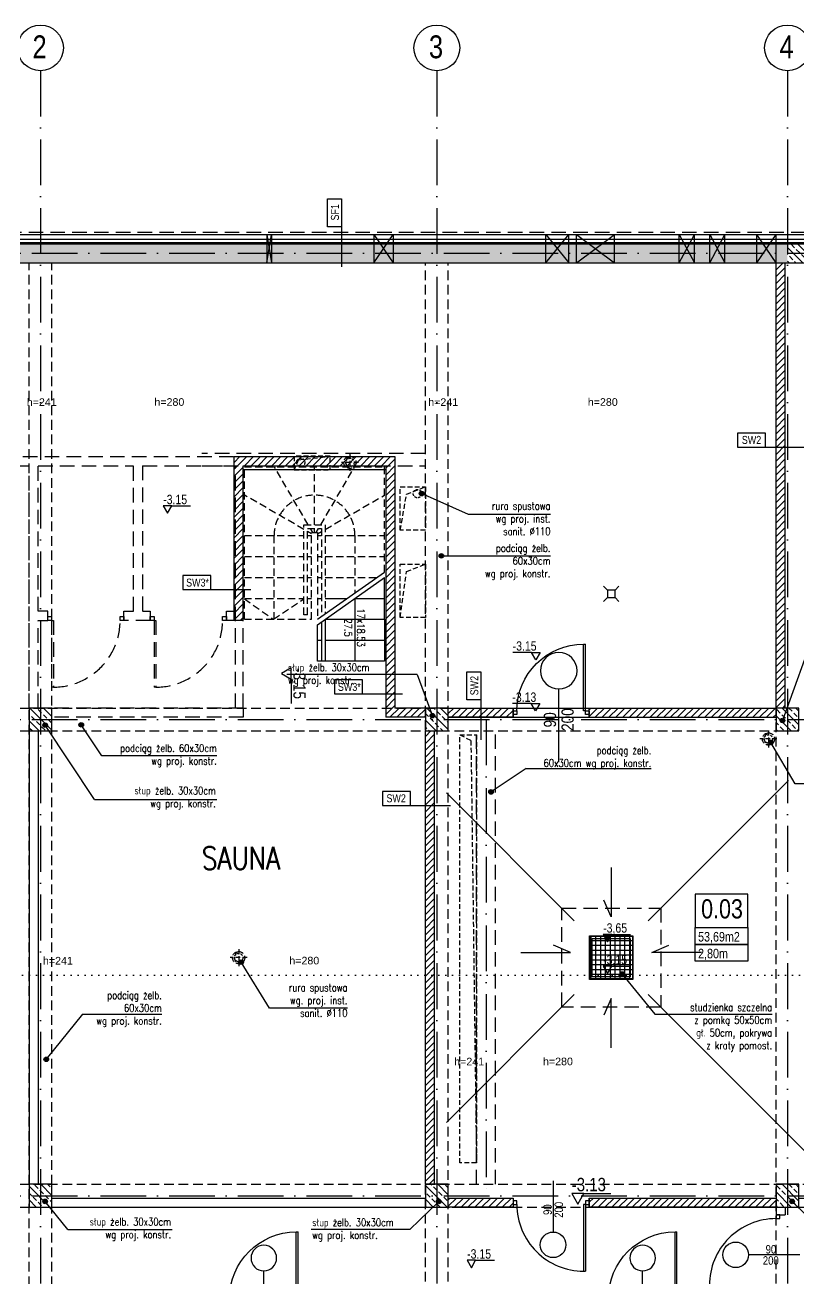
# Model space of a CAD drawing. Header units: millimetres. Extents: x 58205 to 122423, y 1055 to 94479.
# Drawn here: x 69685 to 70700, y 3144 to 4789 of the extents above; entities that cross this region are included whole.
import ezdxf

# ---------------------------------------------------------------- set-up
doc = ezdxf.new("R2010")
doc.units = ezdxf.units.MM
for name, pattern in [('0707_PB_080619_gn_xref$0$ACAD_ISO10W100', [18, 12, -3, 0, -3]), ('ACAD_ISO03W100', [30, 12, -18]), ('ACAD_ISO07W100', [3, 0, -3]), ('ACAD_ISO10W100', [18, 12, -3, 0, -3]), ('HIDDEN', [9.525, 6.35, -3.175])]:
    doc.linetypes.add(name, pattern=pattern)
for name, color, linetype in [('+48_ARMATURA', 251, 'Continuous'), ('+48_HACZE', 253, 'Continuous'), ('+48_IZOLACJE', 4, 'Continuous'), ('+48_KANALIZACJA SANIT.', 42, 'Continuous'), ('+48_KOTY', 3, 'Continuous'), ('+48_MEBLE', 251, 'Continuous'), ('+48_OPISY', 3, 'Continuous'), ('+48_OPISY T', 3, 'Continuous'), ('+48_OPISY_POM', 3, 'Continuous'), ('+48_OPISY_STOLARKA', 3, 'Continuous'), ('+48_OPISY_ŚCIAN', 3, 'Continuous'), ('+48_OSIE', 8, 'Continuous'), ('+48_PODCIAGI', 4, 'Continuous'), ('+48_PODCIĄG', 4, 'ACAD_ISO03W100'), ('+48_PRZEBICIA', 143, 'Continuous'), ('+48_SCHODY', 2, 'Continuous'), ('+48_SCIANY', 1, 'Continuous'), ('+48_SPUSTY', 150, 'Continuous'), ('+48_STOLARKA_DRZWI', 3, 'Continuous'), ('+48_WEŁNA', 252, 'Continuous'), ('+48_WIDOK', 5, 'Continuous'), ('SCHODY_', 2, 'Continuous')]:
    doc.layers.add(name, color=color, linetype=linetype)
doc.layers.get('0').freeze()
doc.styles.add('ARIAL', font='ARIAL.TTF')
doc.styles.add('WRP_ARIAL', font='ARIAL.TTF', dxfattribs={"width": 0.8})
doc.styles.add('wymiary', font='romans.shx', dxfattribs={"width": 0.8})
doc.linetypes.add('ZIGZAG', pattern='A,0.00254,-5.08,[131,ltypeshp.shx,S=5.08,R=0,X=-5.08,Y=0],-10.16,[131,ltypeshp.shx,S=5.08,R=180,X=5.08,Y=0],-5.08', length=20.32254)

# ---------------------------------------------------------------- blocks, each defined once
blk = doc.blocks.new('OZN_OSI')
at = {"layer": '+48_OSIE', "linetype": 'Continuous', "ltscale": 5}
blk.add_circle((0, -30), 30, dxfattribs=at)
at = {"layer": '+48_OSIE', "linetype": 'Continuous', "ltscale": 5, "style": 'WRP_ARIAL', "width": 0.8}
blk.add_attdef('NR', (-23.3, -43.5), '', height=30, dxfattribs=at)
blk = doc.blocks.new('OPISY_POM_METKA')
at = {"layer": '+48_OPISY_POM', "ltscale": 5}
for points in [[(0, -70), (109.7, -70), (109.7, 0), (0, 0)], [(109.7, -105), (0, -105), (0, -70), (109.7, -70)]]:
    blk.add_lwpolyline(points, close=True, dxfattribs=at)
at = {"layer": '+48_OPISY_POM'}
blk.add_lwpolyline([(109.7, -140), (0, -140), (0, -105), (109.7, -105)], close=True, dxfattribs=at)
at = {"layer": '+48_OPISY_POM', "ltscale": 5, "style": 'WRP_ARIAL', "width": 0.8}
for tag, p, height in [('NRPOM', (25.8, -50.8), 40), ('POW', (6.4, -99), 20)]:
    blk.add_attdef(tag, p, '', height=height, dxfattribs=at)
at = {"layer": '+48_OPISY_POM', "style": 'WRP_ARIAL', "width": 0.8}
blk.add_attdef('H', (6.4, -134), '', height=20, dxfattribs=at)
blk = doc.blocks.new('drzwi')
at = {"layer": '+48_STOLARKA_DRZWI'}
for p, q in [((-2, 0), (-2, -70)), ((0, 0), (-2, 0)), ((0, 0), (0, -70)), ((-2, -70), (0, -70))]:
    blk.add_line(p, q, dxfattribs=at)
blk.add_arc((-2, 0), 70, 180, 270, dxfattribs=at)
blk = doc.blocks.new('DRZWI_90')
at = {"layer": '+48_STOLARKA_DRZWI'}
for points in [[(36405.5, 16749.3), (36405.5, 16744.3), (36410.5, 16744.3), (36410.5, 16749.3)], [(36405.5, 16654.3), (36405.5, 16649.3), (36410.5, 16649.3), (36410.5, 16654.3)]]:
    blk.add_lwpolyline(points, close=True, dxfattribs=at)
at = {"layer": '+48_STOLARKA_DRZWI', "xscale": 1.25, "yscale": 1.25, "zscale": 1.25, "rotation": 270}
blk.add_blockref('drzwi', (36405.5, 16654.3), dxfattribs=at)
blk = doc.blocks.new('kratka 10x10')
for p, q in [((-5, 5.1), (-10, 10.1)), ((5, 5.1), (10, 10.1)), ((-5, -4.9), (-10, -9.9)), ((5, -4.9), (10, -9.9))]:
    blk.add_line(p, q)
blk.add_lwpolyline([(5, 5.1), (-5, 5.1), (-5, -4.9), (5, -4.9)], close=True)
blk = doc.blocks.new('SCIANA')
at = {"layer": '+48_OPISY_ŚCIAN', "ltscale": 5}
blk.add_line((-25, 0), (25, 0), dxfattribs=at)
blk.add_lwpolyline([(-60, 0), (-25, 0), (-25, 17.5), (-60, 17.5)], close=True, dxfattribs=at)
at = {"layer": '+48_OPISY_ŚCIAN', "ltscale": 5, "style": 'WRP_ARIAL', "width": 0.8}
blk.add_attdef('TYP', (-53.6, 4.8), '', height=10, dxfattribs=at)
blk = doc.blocks.new('koty')
at = {"layer": '+48_KOTY', "color": 3, "ltscale": 5}
blk.add_line((70403.15, 11224.99), (70423.15, 11224.99), dxfattribs=at)
blk.add_lwpolyline([(70398.6, 11217.11), (70403.15, 11224.99), (70394.05, 11224.99)], close=True, dxfattribs=at)
at = {"layer": '+48_KOTY', "color": 3, "style": 'WRP_ARIAL', "width": 0.8}
blk.add_attdef('POZIOM', (70403.19, 11226.78), '', height=10, dxfattribs=at)
blk = doc.blocks.new('OPIS_STOLARKA')
at = {"layer": '+48_OPISY_STOLARKA'}
blk.add_line((0, 30), (0, -30), dxfattribs=at)
at = {"layer": '+48_STOLARKA_DRZWI'}
blk.add_circle((0, -45), 15, dxfattribs=at)
at = {"layer": '+48_OPISY_STOLARKA', "style": 'WRP_ARIAL', "width": 0.8}
for tag, p in [('SZER', (-2.3, -15.9)), ('WYS', (14.3, -13.6)), ('OZN', (5, -51.3))]:
    blk.add_attdef(tag, p, '', height=10, rotation=90, dxfattribs=at)

msp = doc.modelspace()

# ---------------------------------------------------------------- hatches: boundary and pattern name
at = {"layer": '+48_ARMATURA'}
h = msp.add_hatch(dxfattribs=at)
h.set_pattern_fill('ANSI37', color=256, scale=2, angle=45, style=0)
h.paths.add_polyline_path([(70482.234, 3593.171), (70482.234, 3537.171), (70426.234, 3537.171), (70426.234, 3593.171)])
at = {"layer": '+48_HACZE'}
h = msp.add_hatch(dxfattribs=at)
h.set_pattern_fill('ANSI33', color=256, scale=2, angle=90, style=0)
h.paths.add_polyline_path([(70685.484, 4502.171), (70428.668, 4502.171), (70428.668, 4496.292), (70428.668, 4489.671), (70685.484, 4489.671)])
h.paths.add_polyline_path([(70685.484, 4489.671), (70428.668, 4489.671), (70428.668, 4477.171), (70685.484, 4477.171)])
h.paths.add_polyline_path([(70428.668, 4489.671), (70225.484, 4489.671), (70225.484, 4477.171), (70428.668, 4477.171)])
h.paths.add_polyline_path([(70428.668, 4502.171), (70225.484, 4502.171), (70225.484, 4489.671), (70428.668, 4489.671), (70428.668, 4496.292)])
h.paths.add_polyline_path([(70225.484, 4502.171), (69705.484, 4502.171), (69705.484, 4489.671), (70225.484, 4489.671)])
h.paths.add_polyline_path([(70225.484, 4489.671), (69705.484, 4489.671), (69705.484, 4477.171), (70225.484, 4477.171)])
h.paths.add_polyline_path([(69705.484, 4489.671), (69285.484, 4489.671), (69285.484, 4477.171), (69439.488, 4477.171), (69439.488, 4477.174), (69531.271, 4477.174), (69531.279, 4477.175), (69531.279, 4477.171), (69705.484, 4477.171)])
h.paths.add_polyline_path([(69705.484, 4502.171), (69285.484, 4502.171), (69285.484, 4489.671), (69705.484, 4489.671)])
h.paths.add_polyline_path([(69285.484, 4489.671), (68904.515, 4489.671), (68904.515, 4477.171), (69285.484, 4477.171)])
h.paths.add_polyline_path([(69285.484, 4502.171), (68904.515, 4502.171), (68904.515, 4489.671), (69285.484, 4489.671)])
h.paths.add_polyline_path([(68904.515, 4489.671), (68845.484, 4489.671), (68845.484, 4426.671), (68857.984, 4426.671), (68857.984, 4477.171), (68904.515, 4477.171)])
h.paths.add_polyline_path([(68904.515, 4502.171), (68845.484, 4502.171), (68845.484, 4489.671), (68904.515, 4489.671)])
h.paths.add_polyline_path([(68845.484, 4502.171), (68832.984, 4502.171), (68832.984, 4489.671), (68845.484, 4489.671)])
h.paths.add_polyline_path([(68845.484, 4489.671), (68832.984, 4489.671), (68832.984, 4426.671), (68845.484, 4426.671)])
h = msp.add_hatch(dxfattribs=at)
h.set_pattern_fill('ANSI33', color=256, scale=2, angle=90, style=0)
h.paths.add_polyline_path([(71277.984, 4489.671), (71265.484, 4489.671), (71265.484, 4001.5), (71273.226, 4001.5), (71277.984, 4001.5)])
h.paths.add_polyline_path([(71265.484, 4489.671), (70685.484, 4489.671), (70685.484, 4477.183), (71252.984, 4477.187), (71252.984, 4001.5), (71265.484, 4001.5)])
h.paths.add_polyline_path([(71265.484, 4502.176), (70685.484, 4502.175), (70685.484, 4489.671), (71265.484, 4489.671)])
h.paths.add_polyline_path([(71277.984, 4502.176), (71265.484, 4502.176), (71265.484, 4489.671), (71277.984, 4489.671)])
h = msp.add_hatch(dxfattribs=at)
h.set_pattern_fill('ANSI31', color=256, scale=2, angle=180, style=0)
h.paths.add_polyline_path([(70670.484, 4477.171), (70682.484, 4477.171), (70682.484, 3892.671), (70670.484, 3892.671)])
h = msp.add_hatch(dxfattribs=at)
h.set_pattern_fill('ANSI31', color=256, scale=2, angle=180, style=0)
h.paths.add_polyline_path([(70210.484, 3880.671), (70210.484, 3892.671), (70170.484, 3892.671), (70170.484, 4222.671), (69959.484, 4222.671), (69959.484, 4007.671), (69971.484, 4007.671), (69971.484, 4210.671), (70158.484, 4210.671), (70158.484, 3880.671)])
h = msp.add_hatch(dxfattribs=at)
h.set_pattern_fill('ANSI33', color=256, scale=2, angle=90, style=0)
h.paths.add_polyline_path([(69705.484, 3877.671), (69705.484, 3892.671), (69690.484, 3892.671), (69690.484, 3877.671)])
h.paths.add_polyline_path([(69720.484, 3877.671), (69720.484, 3892.671), (69705.484, 3892.671), (69705.484, 3877.671)])
h.paths.add_polyline_path([(69705.484, 3877.671), (69705.484, 3862.671), (69720.484, 3862.671), (69720.484, 3877.671)])
h.paths.add_polyline_path([(69690.484, 3877.671), (69690.484, 3862.671), (69705.484, 3862.671), (69705.484, 3877.671)])
h = msp.add_hatch(dxfattribs=at)
h.set_pattern_fill('ANSI33', color=256, scale=2, angle=90, style=0)
h.paths.add_polyline_path([(70210.484, 3892.671), (70210.484, 3877.671), (70225.484, 3877.671), (70225.484, 3892.671)])
h.paths.add_polyline_path([(70240.484, 3892.671), (70225.484, 3892.671), (70225.484, 3877.671), (70240.484, 3877.671)])
h.paths.add_polyline_path([(70240.484, 3877.671), (70225.484, 3877.671), (70225.484, 3862.671), (70240.484, 3862.671)])
h.paths.add_polyline_path([(70225.484, 3877.671), (70210.484, 3877.671), (70210.484, 3862.671), (70225.484, 3862.671)])
h = msp.add_hatch(dxfattribs=at)
h.set_pattern_fill('ANSI31', color=256, scale=2, angle=180, style=0)
h.paths.add_polyline_path([(70240.484, 3892.671), (70325.484, 3892.671), (70325.484, 3880.671), (70240.484, 3880.671)])
h = msp.add_hatch(dxfattribs=at)
h.set_pattern_fill('ANSI31', color=256, scale=2, angle=180, style=0)
h.paths.add_polyline_path([(70425.484, 3892.671), (70425.484, 3880.671), (70670.484, 3880.671), (70670.484, 3892.671)])
h = msp.add_hatch(dxfattribs=at)
h.set_pattern_fill('ANSI33', color=256, scale=2, angle=90, style=0)
h.set_pattern_definition([(135, (1400, 3e-11), (-8.9802561, -8.9802561), []), (135, (1400, 8.98), (-8.9802561, -8.9802561), [6.35, -3.175])])
h.paths.add_polyline_path([(70670.484, 3862.671), (70700.484, 3862.671), (70700.484, 3892.671), (70670.484, 3892.671)])
h = msp.add_hatch(dxfattribs=at)
h.set_pattern_fill('ANSI31', color=256, scale=2, angle=180, style=0)
h.paths.add_polyline_path([(70222.484, 3862.671), (70210.484, 3862.671), (70210.484, 3267.671), (70222.484, 3267.671)])
h = msp.add_hatch(dxfattribs=at)
h.set_pattern_fill('ANSI33', color=256, scale=2, angle=90, style=0)
h.paths.add_polyline_path([(69705.484, 3252.671), (69690.484, 3252.671), (69690.484, 3237.671), (69705.484, 3237.671)])
h.paths.add_polyline_path([(69705.484, 3237.671), (69720.484, 3237.671), (69720.484, 3252.671), (69705.484, 3252.671)])
h.paths.add_polyline_path([(69720.484, 3267.671), (69705.484, 3267.671), (69705.484, 3252.671), (69720.484, 3252.671)])
h.paths.add_polyline_path([(69705.484, 3252.671), (69705.484, 3267.671), (69690.484, 3267.671), (69690.484, 3252.671)])
h = msp.add_hatch(dxfattribs=at)
h.set_pattern_fill('ANSI33', color=256, scale=2, angle=90, style=0)
h.paths.add_polyline_path([(70225.484, 3267.671), (70210.484, 3267.671), (70210.484, 3252.671), (70225.484, 3252.671)])
h.paths.add_polyline_path([(70225.484, 3267.671), (70225.484, 3252.671), (70240.484, 3252.671), (70240.484, 3267.671)])
h.paths.add_polyline_path([(70240.484, 3237.671), (70240.484, 3252.671), (70225.484, 3252.671), (70225.484, 3237.671)])
h.paths.add_polyline_path([(70225.484, 3252.671), (70210.484, 3252.671), (70210.484, 3237.671), (70225.484, 3237.671)])
h = msp.add_hatch(dxfattribs=at)
h.set_pattern_fill('ANSI33', color=256, scale=2, angle=90, style=0)
h.set_pattern_definition([(135, (1400, -625), (-8.9802561, -8.9802561), []), (135, (1400, -616.02), (-8.9802561, -8.9802561), [6.35, -3.175])])
h.paths.add_polyline_path([(70670.484, 3237.671), (70700.484, 3237.671), (70700.484, 3267.671), (70670.484, 3267.671)])
h = msp.add_hatch(dxfattribs=at)
h.set_pattern_fill('ANSI31', color=256, scale=2, angle=180, style=0)
h.paths.add_polyline_path([(70240.484, 3249.671), (70325.484, 3249.671), (70325.484, 3237.671), (70240.484, 3237.671)])
h = msp.add_hatch(dxfattribs=at)
h.set_pattern_fill('ANSI31', color=256, scale=2, angle=180, style=0)
h.paths.add_polyline_path([(70425.484, 3249.671), (70670.484, 3249.671), (70670.484, 3237.671), (70425.484, 3237.671)])
at = {"layer": '+48_KOTY'}
msp.add_hatch(color=256, dxfattribs=at).paths.add_polyline_path([(70454.856, 3595.747), (70443.645, 3595.747), (70449.25, 3586.038)])
at = {"layer": '+48_OPISY T'}
h = msp.add_hatch(color=256, dxfattribs=at)
edge = h.paths.add_edge_path()
edge.add_arc((70205.484, 4174.17), 3, 0, 360)
h = msp.add_hatch(color=256, dxfattribs=at)
edge = h.paths.add_edge_path()
edge.add_arc((70231.429, 4092.503), 3, 0, 360)
h = msp.add_hatch(color=256, dxfattribs=at)
edge = h.paths.add_edge_path()
edge.add_arc((70219.636, 3882.671), 3, 0, 360)
h = msp.add_hatch(color=256, dxfattribs=at)
edge = h.paths.add_edge_path()
edge.add_arc((69711.637, 3870.235), 3, 0, 360)
h = msp.add_hatch(color=256, dxfattribs=at)
edge = h.paths.add_edge_path()
edge.add_arc((69758.98, 3870.744), 3, 0, 360)
h = msp.add_hatch(color=256, dxfattribs=at)
edge = h.paths.add_edge_path()
edge.add_arc((70678.878, 3876.355), 3, 0, 360)
h = msp.add_hatch(color=256, dxfattribs=at)
edge = h.paths.add_edge_path()
edge.add_arc((70663.572, 3847.62), 3, 0, 360)
h = msp.add_hatch(color=256, dxfattribs=at)
edge = h.paths.add_edge_path()
edge.add_arc((70296.624, 3782.688), 3, 0, 360)
h = msp.add_hatch(color=256, dxfattribs=at)
edge = h.paths.add_edge_path()
edge.add_arc((69968.635, 3559.183), 3, 0, 360)
h = msp.add_hatch(color=256, dxfattribs=at)
edge = h.paths.add_edge_path()
edge.add_arc((70468.539, 3543.571), 3, 0, 360)
h = msp.add_hatch(color=256, dxfattribs=at)
edge = h.paths.add_edge_path()
edge.add_arc((69713.066, 3431.757), 3, 0, 360)
h = msp.add_hatch(color=256, dxfattribs=at)
edge = h.paths.add_edge_path()
edge.add_arc((69711.637, 3245.235), 3, 0, 360)
h = msp.add_hatch(color=256, dxfattribs=at)
edge = h.paths.add_edge_path()
edge.add_arc((70227.886, 3245.235), 3, 0, 360)
h = msp.add_hatch(color=256, dxfattribs=at)
edge = h.paths.add_edge_path()
edge.add_arc((70691.637, 3245.235), 3, 0, 360)

# ---------------------------------------------------------------- linework, layer by layer
at = {"layer": '+48_ARMATURA'}
for points in [[(70425.734, 3593.671), (70482.734, 3593.671), (70482.734, 3536.671), (70425.734, 3536.671)], [(70426.234, 3593.171), (70482.234, 3593.171), (70482.234, 3537.171), (70426.234, 3537.171)]]:
    msp.add_lwpolyline(points, close=True, dxfattribs=at)
at = {"layer": '+48_HACZE', "color": 10}
for points in [[(69959.484, 4222.671), (70170.484, 4222.671)], [(69959.484, 4007.671), (69959.484, 4222.671)], [(70170.484, 4222.671), (70170.484, 3892.671)], [(69971.484, 4210.671), (70156.484, 4210.671)], [(69971.484, 4007.671), (69971.484, 4210.671)], [(70158.484, 4210.671), (70158.484, 3880.671)], [(69971.484, 4007.671), (69959.484, 4007.671)], [(70210.484, 3892.671), (70170.484, 3892.671)], [(70210.484, 3880.671), (70158.484, 3880.671)]]:
    msp.add_lwpolyline(points, dxfattribs=at)
at = {"layer": '+48_HACZE'}
msp.add_lwpolyline([(70429.234, 3590.171), (70479.234, 3590.171), (70479.234, 3540.171), (70429.234, 3540.171)], close=True, dxfattribs=at)
at = {"layer": '+48_IZOLACJE', "linetype": 'ACAD_ISO03W100', "ltscale": 0.5}
msp.add_lwpolyline([(68345.984, 3438.793, 2, 2, 0), (68345.984, 4503.171, 2, 2, 0), (68831.984, 4503.171, 2, 2, 0), (71278.984, 4503.171, 2, 2, 0), (71278.984, 2292.171, 2, 2, 0), (70214.484, 2292.171, 2, 2, 0), (70214.484, 2409.171, 2, 2, 0), (68831.984, 2409.171, 2, 2, 0), (68831.984, 3826.648, 0, 0, 0)], format="xyseb", dxfattribs=at)
at = {"layer": '+48_KANALIZACJA SANIT.', "linetype": 'HIDDEN', "ltscale": 0.5}
for centre in [(70046.984, 4215.171), (70111.453, 4215.171)]:
    msp.add_circle(centre, 5.5, dxfattribs=at)
at = {"layer": '+48_MEBLE'}
for p, q in [((70502.734, 3613.671), (70686.734, 3797.671)), ((70405.734, 3613.671), (70237.984, 3781.421)), ((70237.984, 3348.921), (70405.734, 3516.671)), ((70766.734, 3252.671), (70502.734, 3516.671))]:
    msp.add_line(p, q, dxfattribs=at)
at = {"layer": '+48_MEBLE', "ltscale": 0.15}
for points in [[(69971.484, 4210.671), (70158.484, 4210.671)], [(69971.484, 4205.671), (70158.484, 4205.671)]]:
    msp.add_lwpolyline(points, dxfattribs=at)
at = {"layer": '+48_OPISY'}
for p, q in [((70266.802, 4146.928), (70205.484, 4174.17)), ((70374.575, 4146.928), (70266.802, 4146.928)), ((70231.429, 4092.503), (70374.575, 4092.503)), ((70723.249, 3998.745), (70678.878, 3876.355)), ((70199.787, 3936.68), (70028.884, 3936.68)), ((70199.787, 3936.68), (70219.148, 3883.277)), ((69776.325, 3772.845), (69711.637, 3870.235)), ((69785.937, 3830.161), (69758.98, 3870.744)), ((70695.607, 3793.363), (70663.572, 3847.62)), ((69936.846, 3830.161), (69785.937, 3830.161)), ((70342.676, 3813.363), (70296.624, 3782.688)), ((70342.676, 3813.363), (70506.791, 3813.363)), ((70788.74, 3793.363), (70695.607, 3793.363)), ((69776.325, 3772.845), (69936.846, 3772.845)), ((70005.843, 3498.977), (69968.635, 3559.183)), ((69760.676, 3490.832), (69713.066, 3431.757)), ((69760.676, 3490.832), (69864.732, 3490.832)), ((70108.221, 3498.977), (70005.843, 3498.977)), ((69741.353, 3208.363), (69711.637, 3245.235)), ((70190.11, 3208.363), (70227.886, 3245.235)), ((70729.413, 3208.363), (70691.637, 3245.235)), ((69741.353, 3208.363), (69878.12, 3208.363)), ((70190.11, 3208.363), (70060.625, 3208.363))]:
    msp.add_line(p, q, dxfattribs=at)
at = {"layer": '+48_OPISY', "linetype": 'ACAD_ISO07W100', "ltscale": 3}
msp.add_line((67852.909, 3542.146), (71587.052, 3542.146), dxfattribs=at)
at = {"layer": '+48_OPISY'}
for points in [[(70468.539, 3543.571), (70511.315, 3490.832)], [(70511.315, 3490.832), (70665.343, 3490.832)]]:
    msp.add_lwpolyline(points, dxfattribs=at)
at = {"layer": '+48_OPISY T'}
for centre in [(70205.484, 4174.17), (70231.429, 4092.503), (70219.636, 3882.671), (69711.637, 3870.235), (69758.98, 3870.744), (70678.878, 3876.355), (70663.572, 3847.62), (70296.624, 3782.688), (69968.635, 3559.183), (70468.539, 3543.571), (69713.066, 3431.757), (69711.637, 3245.235), (70227.886, 3245.235), (70691.637, 3245.235)]:
    msp.add_circle(centre, 3, dxfattribs=at)
at = {"layer": '+48_OSIE', "linetype": 'ACAD_ISO10W100', "ltscale": 5}
for p, q in [((69705.484, 4729.061), (69705.484, 2018.827)), ((70225.484, 4729.061), (70225.484, 2018.827)), ((70685.484, 4729.061), (70685.484, 2018.827)), ((67891.946, 4489.671), (71587.052, 4489.671)), ((67891.946, 3877.671), (71587.052, 3877.671)), ((70289.984, 3877.671), (70289.984, 3252.671)), ((67891.945, 3252.671), (71587.052, 3252.671))]:
    msp.add_line(p, q, dxfattribs=at)
at = {"layer": '+48_PODCIAGI', "linetype": 'HIDDEN', "ltscale": 3}
for p, q in [((70277.484, 3267.671), (70277.484, 3862.671)), ((70302.484, 3267.671), (70302.484, 3862.671))]:
    msp.add_line(p, q, dxfattribs=at)
at = {"layer": '+48_PODCIĄG', "linetype": 'HIDDEN', "ltscale": 2}
for p, q in [((69690.484, 2410.222), (69690.484, 4477.173)), ((69720.484, 2410.222), (69720.484, 4477.173)), ((70210.484, 2435.171), (70210.484, 4477.173)), ((70240.484, 2435.171), (70240.484, 4477.173)), ((70670.484, 2318.171), (70670.484, 4477.173)), ((68857.984, 3892.671), (70670.484, 3892.671)), ((68857.984, 3862.671), (70670.484, 3862.671)), ((68857.984, 3267.671), (71252.984, 3267.671)), ((68857.984, 3237.671), (71249.984, 3237.671))]:
    msp.add_line(p, q, dxfattribs=at)
at = {"layer": '+48_PRZEBICIA', "linetype": '0707_PB_080619_gn_xref$0$ACAD_ISO10W100', "ltscale": 0.5}
for p, q in [((70122.653, 4215.171), (70100.253, 4215.171)), ((70111.453, 4226.371), (70111.453, 4203.971)), ((70671.684, 3852.171), (70649.284, 3852.171)), ((70660.484, 3863.371), (70660.484, 3840.971)), ((69965.484, 3576.371), (69965.484, 3553.971)), ((69976.684, 3565.171), (69954.284, 3565.171))]:
    msp.add_line(p, q, dxfattribs=at)
at = {"layer": '+48_PRZEBICIA', "linetype": 'HIDDEN'}
msp.add_line((70210.484, 4126.171), (70177.484, 4126.171), dxfattribs=at)
for points in [[(70038.484, 4205.171), (70043.88, 4218.473), (70085.484, 4223.171)], [(70177.484, 4126.171), (70185.753, 4173.503), (70210.484, 4183.171)], [(70177.484, 4011.671), (70185.753, 4072.003), (70210.484, 4081.671)], [(70255.484, 3857.671), (70270.156, 3850.126), (70277.484, 3295.671)]]:
    msp.add_lwpolyline(points, dxfattribs=at)
for points in [[(70038.484, 4223.171), (70038.484, 4205.171), (70085.484, 4205.171), (70085.484, 4223.171)], [(70177.484, 4183.171), (70210.484, 4183.171), (70210.484, 4126.171), (70177.484, 4126.171)], [(70177.484, 4081.671), (70210.484, 4081.671), (70210.484, 4011.671), (70177.484, 4011.671)], [(70255.484, 3857.671), (70277.484, 3857.671), (70277.484, 3295.671), (70255.484, 3295.671)]]:
    msp.add_lwpolyline(points, close=True, dxfattribs=at)
for centre in [(70111.453, 4215.171), (70660.484, 3852.171), (69965.484, 3565.171)]:
    msp.add_circle(centre, 8, dxfattribs=at)
for centre in [(70114.521, 4215.171), (70663.552, 3852.171), (69968.552, 3565.171)]:
    msp.add_arc(centre, 8.568, 110.982954, 249.017046, dxfattribs=at)
at = {"layer": '+48_SCHODY', "linetype": 'HIDDEN', "ltscale": 1.5}
for points in [[(69972.984, 4209.171), (69972.984, 4209.171), (70156.984, 4209.171)], [(69972.984, 4009.171), (69972.984, 4209.171)], [(70056.81, 4133.171), (70012.438, 4209.171)], [(70064.984, 4133.171), (70064.984, 4209.171)], [(70073.157, 4133.171), (70117.529, 4209.171)], [(70156.984, 4071.223), (70156.984, 4209.171)], [(70050.984, 4127.254), (69972.984, 4172.287)], [(70078.984, 4127.254), (70156.984, 4172.287)], [(70050.984, 4015.171), (70050.984, 4133.171), (70078.984, 4133.171), (70078.984, 4016.223)], [(69972.984, 4119.171), (70050.984, 4119.171)], [(70055.984, 4015.171), (70055.984, 4128.171), (70073.984, 4128.171), (70073.984, 4012.697)], [(70060.984, 4121.481), (70055.984, 4124.367)], [(70055.984, 4119.171), (70060.984, 4119.171)], [(70062.648, 4123.171), (70059.729, 4128.171)], [(70060.984, 4009.171), (70060.984, 4123.171), (70068.984, 4123.171), (70068.984, 4009.171)], [(70064.984, 4123.171), (70064.984, 4128.171)], [(70067.319, 4123.171), (70070.238, 4128.171)], [(70068.984, 4121.481), (70073.984, 4124.367)], [(70068.984, 4119.171), (70073.984, 4119.171)], [(70078.984, 4119.171), (70156.984, 4119.171)], [(69972.984, 4091.671), (70050.984, 4091.671)], [(70055.984, 4091.671), (70060.984, 4091.671)], [(70078.984, 4091.671), (70156.984, 4091.671)], [(69972.984, 4064.171), (70050.984, 4064.171)], [(70055.984, 4064.171), (70060.984, 4064.171)], [(70068.984, 4064.171), (70073.984, 4064.171)], [(70078.984, 4064.171), (70146.984, 4064.171)], [(69972.984, 4036.671), (70050.984, 4036.671)], [(69972.984, 4036.171), (70010.984, 4009.171), (70050.984, 4036.171)], [(70055.984, 4036.671), (70060.984, 4036.671)], [(70055.984, 4015.171), (70050.984, 4015.171)], [(69972.984, 4009.171), (70060.984, 4009.171)]]:
    msp.add_lwpolyline(points, dxfattribs=at)
msp.add_lwpolyline([(70011.984, 4009.171), (70011.984, 4119.171, -1), (70117.984, 4119.171), (70117.984, 4043.723)], format="xyb", dxfattribs=at)
at = {"layer": '+48_SCHODY'}
for points in [[(70068.984, 4091.671), (70073.984, 4091.671)], [(70068.984, 4009.171), (70156.984, 4071.223)], [(70068.984, 4002.12), (70156.984, 4064.171)], [(70156.984, 4009.171), (70156.984, 4064.171)], [(70068.984, 4036.671), (70073.984, 4036.671)], [(70078.984, 4036.671), (70107.984, 4036.671)], [(70117.984, 4036.671), (70156.984, 4036.671)], [(70117.984, 4036.671), (70117.984, 3954.171)], [(70156.984, 4009.171), (70156.984, 3954.171), (70068.984, 3954.171), (70068.984, 4002.12)], [(70073.984, 4005.646), (70073.984, 3954.171)], [(70078.984, 4009.171), (70156.984, 4009.171)], [(70078.984, 4009.171), (70078.984, 3954.171)], [(70068.984, 3981.671), (70073.984, 3981.671)], [(70078.984, 3981.671), (70156.984, 3981.671)]]:
    msp.add_lwpolyline(points, dxfattribs=at)
at = {"layer": '+48_SCIANY', "ltscale": 0.3}
for p, q in [((70002.234, 4514.171), (70002.234, 4477.171)), ((70002.234, 4514.171), (70008.734, 4477.171)), ((70002.234, 4477.171), (70008.734, 4514.171)), ((70008.734, 4514.171), (70008.734, 4477.171)), ((70142.984, 4514.171), (70142.984, 4477.171)), ((70142.984, 4514.171), (70167.984, 4477.171)), ((70142.984, 4477.171), (70167.984, 4514.171)), ((70167.984, 4514.171), (70167.984, 4477.171)), ((70368.484, 4477.171), (70368.484, 4514.171)), ((70368.484, 4514.171), (70398.484, 4477.171)), ((70368.484, 4477.171), (70398.484, 4514.171)), ((70398.484, 4477.171), (70398.484, 4514.171)), ((70408.484, 4477.171), (70408.484, 4514.171)), ((70408.484, 4514.171), (70458.484, 4477.171)), ((70408.484, 4477.171), (70458.484, 4514.171)), ((70458.484, 4477.171), (70458.484, 4514.171)), ((70543.484, 4477.171), (70543.487, 4514.171)), ((70543.484, 4477.171), (70563.484, 4514.171)), ((70543.487, 4514.171), (70563.5, 4477.171)), ((70563.484, 4477.171), (70563.484, 4514.171)), ((70583.484, 4477.171), (70583.484, 4514.171)), ((70583.484, 4514.171), (70603.5, 4477.171)), ((70583.484, 4477.171), (70603.484, 4514.171)), ((70603.484, 4477.171), (70603.484, 4514.171)), ((70670.484, 3892.671), (70670.484, 4477.171)), ((70682.484, 3892.671), (70682.484, 4477.171)), ((70245.484, 3892.671), (70325.484, 3892.671)), ((70325.484, 3880.671), (70325.484, 3892.671)), ((70425.484, 3892.671), (70670.484, 3892.671)), ((70425.484, 3880.671), (70425.484, 3892.671)), ((70240.484, 3880.671), (70325.484, 3880.671)), ((70425.484, 3880.671), (70670.484, 3880.671)), ((70245.484, 3249.671), (70325.484, 3249.671)), ((70325.484, 3249.671), (70325.484, 3237.671)), ((70425.484, 3249.671), (70670.484, 3249.671)), ((70425.484, 3249.671), (70425.484, 3237.671)), ((70700.484, 3249.671), (71252.984, 3249.671)), ((70245.484, 3237.671), (70325.484, 3237.671)), ((70425.484, 3237.671), (70670.484, 3237.671)), ((70700.484, 3237.671), (71252.984, 3237.671))]:
    msp.add_line(p, q, dxfattribs=at)
at = {"layer": '+48_SCIANY'}
for p, q in [((70645.484, 4477.173), (70645.484, 4514.171)), ((70645.484, 4477.173), (70670.484, 4514.171)), ((70670.484, 4477.173), (70645.484, 4514.171)), ((70670.484, 4477.173), (70670.484, 4514.171)), ((68832.984, 4502.171), (71277.984, 4502.171)), ((68857.984, 4477.171), (71277.984, 4477.171))]:
    msp.add_line(p, q, dxfattribs=at)
at = {"layer": '+48_SCIANY', "ltscale": 3}
for points in [[(69690.484, 3862.671), (69720.484, 3862.671), (69720.484, 3892.671), (69690.484, 3892.671)], [(70210.484, 3862.671), (70240.484, 3862.671), (70240.484, 3892.671), (70210.484, 3892.671)], [(70670.484, 3862.671), (70700.484, 3862.671), (70700.484, 3892.671), (70670.484, 3892.671)], [(69690.484, 3237.671), (69720.484, 3237.671), (69720.484, 3267.671), (69690.484, 3267.671)], [(70210.484, 3237.671), (70240.484, 3237.671), (70240.484, 3267.671), (70210.484, 3267.671)], [(70670.484, 3237.671), (70700.484, 3237.671), (70700.484, 3267.671), (70670.484, 3267.671)]]:
    msp.add_lwpolyline(points, close=True, dxfattribs=at)
at = {"layer": '+48_SCIANY', "ltscale": 0.3}
for points in [[(70240.484, 3892.671), (70325.484, 3892.671), (70325.484, 3880.671), (70240.484, 3880.671)], [(69720.484, 3249.671), (70210.484, 3249.671)], [(70240.484, 3249.671), (70325.484, 3249.671), (70325.484, 3237.671), (70240.484, 3237.671)], [(69720.484, 3237.671), (70210.484, 3237.671)], [(70670.484, 3237.671), (70670.484, 3227.671)], [(70670.484, 3227.671), (70682.484, 3227.671)], [(70682.484, 3237.671), (70682.484, 3227.671)]]:
    msp.add_lwpolyline(points, dxfattribs=at)
at = {"layer": '+48_SCIANY', "ltscale": 3}
for points in [[(69690.484, 3862.671), (69690.484, 3267.671)], [(69702.484, 3862.671), (69702.484, 3267.671)], [(70210.484, 3267.671), (70210.484, 3862.671)], [(70222.484, 3267.671), (70222.484, 3862.671)]]:
    msp.add_lwpolyline(points, dxfattribs=at)
at = {"layer": '+48_SCIANY', "ltscale": 0.3}
msp.add_lwpolyline([(70425.484, 3249.671), (70670.484, 3249.671), (70670.484, 3237.671), (70425.484, 3237.671)], close=True, dxfattribs=at)
at = {"layer": '+48_SPUSTY', "color": 150, "linetype": 'HIDDEN', "ltscale": 0.5}
for centre in [(70199.984, 4174.17), (70199.984, 4174.17), (70660.484, 3852.171), (69965.484, 3565.171)]:
    msp.add_circle(centre, 5.5, dxfattribs=at)
at = {"layer": '+48_WEŁNA', "linetype": 'ZIGZAG', "ltscale": 0.9}
msp.add_line((68340.984, 4508.171), (71283.984, 4508.171), dxfattribs=at)
at = {"layer": '+48_WIDOK'}
msp.add_line((68334.984, 4514.171), (71289.984, 4514.171), dxfattribs=at)
at = {"layer": '+48_WIDOK', "linetype": 'HIDDEN', "ltscale": 3}
for p, q in [((68346.984, 4517.171), (71292.984, 4517.171)), ((69719.984, 4007.671), (69719.984, 3920.171)), ((69719.984, 4007.671), (69722.484, 4007.671)), ((69722.484, 4007.671), (69722.484, 3920.171)), ((69854.484, 4007.671), (69854.484, 3920.171)), ((69854.484, 4007.671), (69856.984, 4007.671)), ((69856.984, 4007.671), (69856.984, 3920.171)), ((69722.484, 3920.171), (69719.984, 3920.171)), ((69856.984, 3920.171), (69854.484, 3920.171))]:
    msp.add_line(p, q, dxfattribs=at)
at = {"layer": '+48_WIDOK', "color": 251, "linetype": 'HIDDEN', "ltscale": 3}
for p, q in [((69961.484, 3892.671), (69961.484, 4210.671)), ((69971.484, 3892.671), (69971.484, 4210.671))]:
    msp.add_line(p, q, dxfattribs=at)
at = {"layer": '+48_WIDOK', "ltscale": 0.3}
for p, q in [((70325.484, 3892.671), (70425.484, 3892.671)), ((70325.484, 3880.671), (70425.484, 3880.671))]:
    msp.add_line(p, q, dxfattribs=at)
at = {"layer": '+48_WIDOK', "linetype": 'HIDDEN', "ltscale": 3}
for points in [[(69282.484, 4222.671), (69959.484, 4222.671)], [(69270.484, 4210.671), (69690.484, 4210.671)], [(69690.484, 3892.671), (69690.484, 4210.671)], [(69702.484, 4210.671), (69827.484, 4210.671)], [(69702.484, 4019.671), (69702.484, 4210.671)], [(69839.484, 4210.671), (69839.484, 4019.671), (69849.484, 4019.671), (69849.484, 4007.671), (69814.984, 4007.671), (69814.984, 4019.671), (69827.484, 4019.671), (69827.484, 4210.671)], [(69839.484, 4210.671), (69959.484, 4210.671)], [(69702.484, 4007.671), (69714.984, 4007.671), (69714.984, 4019.671), (69702.484, 4019.671)], [(69959.484, 4007.671), (69949.484, 4007.671), (69949.484, 4019.671)], [(69949.484, 4019.671), (69959.484, 4019.671)], [(69702.484, 3892.671), (69702.484, 4007.671)], [(69971.484, 3892.671), (69720.484, 3892.671)], [(69971.484, 3892.671), (69971.484, 3880.671)], [(69971.484, 3880.671), (69720.484, 3880.671)]]:
    msp.add_lwpolyline(points, dxfattribs=at)
at = {"layer": '+48_WIDOK', "color": 251, "linetype": 'HIDDEN', "ltscale": 3}
for points in [[(70210.484, 4226.671), (69917.138, 4226.671)], [(69917.138, 4210.671), (70210.484, 4210.671)]]:
    msp.add_lwpolyline(points, dxfattribs=at)
at = {"layer": '+48_WIDOK', "linetype": 'HIDDEN', "ltscale": 3}
for points in [[(69719.984, 4007.671), (69714.984, 4007.671), (69714.984, 4012.671), (69719.984, 4012.671)], [(69814.984, 4007.671), (69809.984, 4007.671), (69809.984, 4012.671), (69814.984, 4012.671)], [(69854.484, 4007.671), (69849.484, 4007.671), (69849.484, 4012.671), (69854.484, 4012.671)], [(69949.484, 4007.671), (69944.484, 4007.671), (69944.484, 4012.671), (69949.484, 4012.671)], [(70389.234, 3630.171), (70519.234, 3630.171), (70519.234, 3500.171), (70389.234, 3500.171)]]:
    msp.add_lwpolyline(points, close=True, dxfattribs=at)
at = {"layer": '+48_WIDOK'}
for points in [[(70454.234, 3683.565), (70454.234, 3618.671), (70444.407, 3640.764)], [(70335.84, 3571.756), (70400.734, 3571.756), (70378.641, 3581.583)], [(70572.627, 3571.756), (70507.734, 3571.756), (70529.826, 3581.583)], [(70454.234, 3446.778), (70454.234, 3511.671), (70444.407, 3489.578)]]:
    msp.add_lwpolyline(points, dxfattribs=at)
at = {"layer": '+48_WIDOK', "linetype": 'HIDDEN', "ltscale": 3}
for centre in [(69722.484, 4007.671), (69856.984, 4007.671)]:
    msp.add_arc(centre, 87.5, 270, 0, dxfattribs=at)

# ---------------------------------------------------------------- block references
at = {"layer": '+48_HACZE', "color": 10}
ref = msp.add_blockref('SCIANA', (69955.374, 4048.312), dxfattribs=dict(at, xscale=1.05000000000291, yscale=1.05000000000291, zscale=1.05))
ref.add_attrib('TYP', 'SW3*', (69896.546, 4052.114), dxfattribs={"layer": '+48_OPISY_ŚCIAN', "ltscale": 5, "height": 10.5, "style": 'WRP_ARIAL', "width": 0.8})
ref = msp.add_blockref('SCIANA', (70154.288, 3911.42), dxfattribs=dict(at, xscale=1.05000000000291, yscale=1.05000000000291, zscale=1.05))
ref.add_attrib('TYP', 'SW3*', (70095.676, 3915.222), dxfattribs={"layer": '+48_OPISY_ŚCIAN', "ltscale": 5, "height": 10.5, "style": 'WRP_ARIAL', "width": 0.8})
at = {"layer": '+48_KOTY'}
ref = msp.add_blockref('koty', (-16859.014, -9671.116), dxfattribs=dict(at, xscale=1.231999999701657, yscale=1.231999999697109, zscale=1.231999999697182))
ref.add_attrib('POZIOM', '-3.15', (69866.48, 4160.28), dxfattribs={"color": 3, "height": 12.32, "style": 'WRP_ARIAL', "width": 0.8})
ref = msp.add_blockref('koty', (157086.288, -9863.386), dxfattribs=dict(at, xscale=-1.231999999701657, yscale=1.231999999697109, zscale=1.231999999697182))
ref.add_attrib('POZIOM', '-3.15', (70324.945, 3968.009), dxfattribs={"color": 3, "height": 12.32, "style": 'WRP_ARIAL', "width": 0.8})
ref = msp.add_blockref('koty', (52056.471, 116688.477), dxfattribs=dict(at, xscale=1.601599999616155, yscale=1.601599999601603, zscale=1.601599999606337, rotation=270))
ref.add_attrib('POZIOM', '-3.15', (70037.286, 3945.334), dxfattribs={"color": 3, "height": 16.016, "rotation": 270, "style": 'WRP_ARIAL', "width": 0.8})
ref = msp.add_blockref('koty', (157086.113, -9930.533), dxfattribs=dict(at, xscale=-1.231999999701657, yscale=1.231999999697109, zscale=1.231999999697182))
ref.add_attrib('POZIOM', '-3.13', (70324.546, 3900.863), dxfattribs={"color": 3, "height": 12.32, "style": 'WRP_ARIAL', "width": 0.8})
ref = msp.add_blockref('koty', (-16281.826, -10233.446), dxfattribs=dict(at, xscale=1.231999999694381, yscale=1.231999999697791, zscale=1.231999999698126))
ref.add_attrib('POZIOM', '-3,65', (70443.668, 3597.949), dxfattribs={"color": 3, "height": 12.32, "style": 'WRP_ARIAL', "width": 0.8})
ref = msp.add_blockref('koty', (-16281.826, -10275.105), dxfattribs=dict(at, xscale=1.231999999694381, yscale=1.231999999697791, zscale=1.231999999698126))
ref.add_attrib('POZIOM', '-3,15', (70443.668, 3556.29), dxfattribs={"color": 3, "height": 12.32, "style": 'WRP_ARIAL', "width": 0.8})
ref = msp.add_blockref('koty', (-53491.119, -16500.573), dxfattribs=dict(at, xscale=1.759999999572756, yscale=1.759999999567299, zscale=1.759999999567403))
ref.add_attrib('POZIOM', '-3.13', (70402.444, 3258.564), dxfattribs={"color": 3, "height": 17.6, "style": 'WRP_ARIAL', "width": 0.8})
ref = msp.add_blockref('koty', (-16460.296, -10661.249), dxfattribs=dict(at, xscale=1.231999999701657, yscale=1.231999999697109, zscale=1.231999999697182))
ref.add_attrib('POZIOM', '-3.15', (70265.198, 3170.147), dxfattribs={"color": 3, "height": 12.32, "style": 'WRP_ARIAL', "width": 0.8})
at = {"layer": '+48_OPISY_POM'}
ref = msp.add_blockref('OPISY_POM_METKA', (70564.204, 3648.622), dxfattribs=dict(at, xscale=0.6299999999973807, yscale=0.6299999999996544, zscale=0.6299999999997812))
ref.add_attrib('H', '2,80m', (70568.207, 3564.218), dxfattribs={"height": 12.6, "style": 'WRP_ARIAL', "width": 0.8})
ref.add_attrib('NRPOM', '0.03', (70572.201, 3616.618), dxfattribs={"ltscale": 5, "height": 25.2, "style": 'WRP_ARIAL', "width": 0.8})
ref.add_attrib('POW', '53,69m2', (70568.207, 3586.268), dxfattribs={"ltscale": 5, "height": 12.6, "style": 'WRP_ARIAL', "width": 0.8})
at = {"layer": '+48_OPISY_STOLARKA'}
ref = msp.add_blockref('OPIS_STOLARKA', (70385.484, 3869.75), dxfattribs=dict(at, xscale=-1.600000000005821, yscale=1.600000000005821, zscale=1.6, rotation=180))
ref.add_attrib('SZER', '90', (70381.847, 3867.305), dxfattribs={"height": 16, "rotation": 90, "style": 'WRP_ARIAL', "width": 0.8})
ref.add_attrib('WYS', '200', (70404.997, 3862.65), dxfattribs={"height": 16, "rotation": 90, "style": 'WRP_ARIAL', "width": 0.8})
ref = msp.add_blockref('OPIS_STOLARKA', (70377.994, 3238.629), dxfattribs=dict(at, xscale=1.119999999998981, yscale=1.120000000000232, zscale=1.12))
ref.add_attrib('SZER', '90       ', (70376.348, 3227.472), dxfattribs={"height": 11.2, "rotation": 90, "style": 'WRP_ARIAL', "width": 0.8})
ref.add_attrib('WYS', '200', (70391.03, 3223.798), dxfattribs={"height": 11.2, "rotation": 90, "style": 'WRP_ARIAL', "width": 0.8})
ref = msp.add_blockref('OPIS_STOLARKA', (69998.484, 3120.501), dxfattribs=dict(at, xscale=-1.120000000009895, yscale=1.120000000009895, zscale=1.12, rotation=180))
ref.add_attrib('SZER', '90', (69995.938, 3118.789), dxfattribs={"height": 11.2, "rotation": 90, "style": 'WRP_ARIAL', "width": 0.8})
ref.add_attrib('WYS', '200', (70012.143, 3115.53), dxfattribs={"height": 11.2, "rotation": 90, "style": 'WRP_ARIAL', "width": 0.8})
ref = msp.add_blockref('OPIS_STOLARKA', (70495.484, 3120.501), dxfattribs=dict(at, xscale=-1.120000000009895, yscale=1.120000000009895, zscale=1.12, rotation=180))
ref.add_attrib('SZER', '90', (70492.938, 3118.789), dxfattribs={"height": 11.2, "rotation": 90, "style": 'WRP_ARIAL', "width": 0.8})
ref.add_attrib('WYS', '200', (70509.143, 3115.53), dxfattribs={"height": 11.2, "rotation": 90, "style": 'WRP_ARIAL', "width": 0.8})
ref = msp.add_blockref('OPIS_STOLARKA', (70667.942, 3175.16), dxfattribs=dict(at, xscale=1.119999999995343, yscale=1.119999999995343, zscale=1.12, rotation=270))
ref.add_attrib('SZER', '90       ', (70656.784, 3176.806), dxfattribs={"height": 11.2, "style": 'WRP_ARIAL', "width": 0.8})
ref.add_attrib('WYS', '200', (70653.11, 3162.125), dxfattribs={"height": 11.2, "style": 'WRP_ARIAL', "width": 0.8})
at = {"layer": '+48_OPISY_ŚCIAN'}
ref = msp.add_blockref('SCIANA', (70100.373, 4497.927), dxfattribs=dict(at, xscale=-1.049999999999955, yscale=1.049999999999955, zscale=1.05, rotation=90))
ref.add_attrib('TYP', 'SF1', (70096.989, 4532.621), dxfattribs={"ltscale": 5, "height": 10.5, "rotation": 90, "style": 'WRP_ARIAL', "width": 0.8})
ref = msp.add_blockref('SCIANA', (70682.953, 4235.26), dxfattribs=dict(at, xscale=1.049999999999272, yscale=1.049999999999955, zscale=1.05))
ref.add_attrib('TYP', 'SW2', (70625.593, 4239.393), dxfattribs={"ltscale": 5, "height": 10.5, "style": 'WRP_ARIAL', "width": 0.8})
ref = msp.add_blockref('SCIANA', (70283.389, 3877.442), dxfattribs=dict(at, xscale=-1.049999999999955, yscale=1.049999999999955, zscale=1.05, rotation=90))
ref.add_attrib('TYP', 'SW2', (70279.909, 3909.464), dxfattribs={"ltscale": 5, "height": 10.5, "rotation": 90, "style": 'WRP_ARIAL', "width": 0.8})
ref = msp.add_blockref('SCIANA', (70216.985, 3764.909), dxfattribs=dict(at, xscale=1.049999999999272, yscale=1.049999999999955, zscale=1.05))
ref.add_attrib('TYP', 'SW2', (70159.382, 3769.055), dxfattribs={"ltscale": 5, "height": 10.5, "style": 'WRP_ARIAL', "width": 0.8})
at = {"layer": '+48_STOLARKA_DRZWI', "xscale": -1, "rotation": 90}
for p in [(87074.813, 40294.63), (86697.813, 39523.13), (87194.813, 39523.13)]:
    msp.add_blockref('DRZWI_90', p, dxfattribs=at)
at = {"layer": '+48_STOLARKA_DRZWI', "rotation": 90}
msp.add_blockref('DRZWI_90', (87074.813, -33164.288), dxfattribs=at)
at = {"layer": '+48_STOLARKA_DRZWI'}
msp.add_blockref('DRZWI_90', (34265.025, -13521.658), dxfattribs=at)
at = {"layer": '+48_WIDOK', "ltscale": 0.3}
msp.add_blockref('kratka 10x10', (70454.224, 4042.522), dxfattribs=at)
at = {"layer": 'SCHODY_'}
ref = msp.add_blockref('OZN_OSI', (69705.484, 4789.061), dxfattribs=at)
ref.add_attrib('NR', '2', (69695.014, 4745.52), dxfattribs={"layer": '+48_OSIE', "linetype": 'Continuous', "ltscale": 5, "height": 30, "style": 'WRP_ARIAL', "width": 0.8})
ref = msp.add_blockref('OZN_OSI', (70225.484, 4789.061), dxfattribs=at)
ref.add_attrib('NR', '3', (70215.014, 4745.52), dxfattribs={"layer": '+48_OSIE', "linetype": 'Continuous', "ltscale": 5, "height": 30, "style": 'WRP_ARIAL', "width": 0.8})
ref = msp.add_blockref('OZN_OSI', (70685.484, 4789.061), dxfattribs=at)
ref.add_attrib('NR', '4', (70675.014, 4745.52), dxfattribs={"layer": '+48_OSIE', "linetype": 'Continuous', "ltscale": 5, "height": 30, "style": 'WRP_ARIAL', "width": 0.8})

# ---------------------------------------------------------------- texts
at = {"layer": '+48_OPISY'}
for s, insert, char_height, width, attachment_point, style in [('h=241', (69687.514, 4289.224), 10, 117.46917, 7, 'ARIAL'), ('h=280', (69854.956, 4289.224), 10, 117.46917, 7, 'ARIAL'), ('h=241', (70214.183, 4289.224), 10, 117.46917, 7, 'ARIAL'), ('h=280', (70423.552, 4289.224), 10, 117.46917, 7, 'ARIAL'), ('{\\Fromans|c238;rura spustowa\\Pwg proj. inst. \\Psanit. %%C110}', (70374.575, 4163.029), 10, 267.38166, 3, 'WRP_ARIAL'), ('{\\Fromans|c238;podciąg żelb.\\P60x30cm \\Pwg proj. konstr.}', (70374.575, 4107.626), 10, 235.93626, 3, 'WRP_ARIAL'), ('{\\Fromans|c238;słup żelb. 30x30cm \\Pwg proj. konstr.}', (70030.197, 3951.054), 10, 235.93626, 1, 'WRP_ARIAL'), ('{\\Fromans|c238;podciąg żelb. 60x30cm \\Pwg proj. konstr.}', (69936.846, 3845.059), 10, 267.38166, 3, 'WRP_ARIAL'), ('{\\Fromans|c238;podciąg żelb.\\P60x30cm wg proj. konstr.}', (70506.791, 3842.334), 10, 267.38166, 3, 'WRP_ARIAL'), ('{\\Fromans|c238;słup żelb. 30x30cm \\Pwg proj. konstr.}', (69935.532, 3789.42), 10, 267.38166, 3, 'WRP_ARIAL'), ('{\\Fromans|c238;SAUNA}', (69917.138, 3710.783), 30, 235.93626, 1, 'WRP_ARIAL'), ('h=241', (69708.696, 3556.141), 10, 117.46917, 7, 'ARIAL'), ('h=280', (70031.94, 3556.141), 10, 117.46917, 7, 'ARIAL'), ('{\\Fromans|c238;rura spustowa\\Pwg. proj. inst. \\Psanit. %%C110}', (70108.221, 3530.901), 10, 267.38166, 3, 'WRP_ARIAL'), ('{\\Fromans|c238;podciąg żelb. \\P60x30cm\\Pwg proj. konstr.}', (69864.732, 3520.833), 10, 267.38166, 3, 'WRP_ARIAL'), ('{\\Fromans|c238;studzienka szczelna \\Pz pomką 50x50cm\\Pgł. 50cm, pokrywa \\Pz kraty pomost.}', (70665.343, 3505.071), 10, 267.38166, 3, 'WRP_ARIAL'), ('h=241', (70248.238, 3423.797), 10, 117.46917, 7, 'ARIAL'), ('h=280', (70364.757, 3423.797), 10, 117.46917, 7, 'ARIAL'), ('{\\Fromans|c238;słup żelb. 30x30cm \\Pwg proj. konstr.}', (69876.806, 3223.563), 10, 267.38166, 3, 'WRP_ARIAL'), ('{\\Fromans|c238;słup żelb. 30x30cm \\Pwg proj. konstr.}', (70061.939, 3222.641), 10, 235.93626, 1, 'WRP_ARIAL')]:
    msp.add_mtext(s, dxfattribs=dict(at, insert=insert, char_height=char_height, width=width, attachment_point=attachment_point, style=style))
at = {"layer": '+48_SCHODY', "insert": (70104.157, 3998.327), "char_height": 7.5, "width": 164.86678, "attachment_point": 8, "rotation": 270, "style": 'wymiary'}
msp.add_mtext('{\\H1.333x;17x18.53\\P27.5}', dxfattribs=at)

doc.saveas('drawing.dxf')
